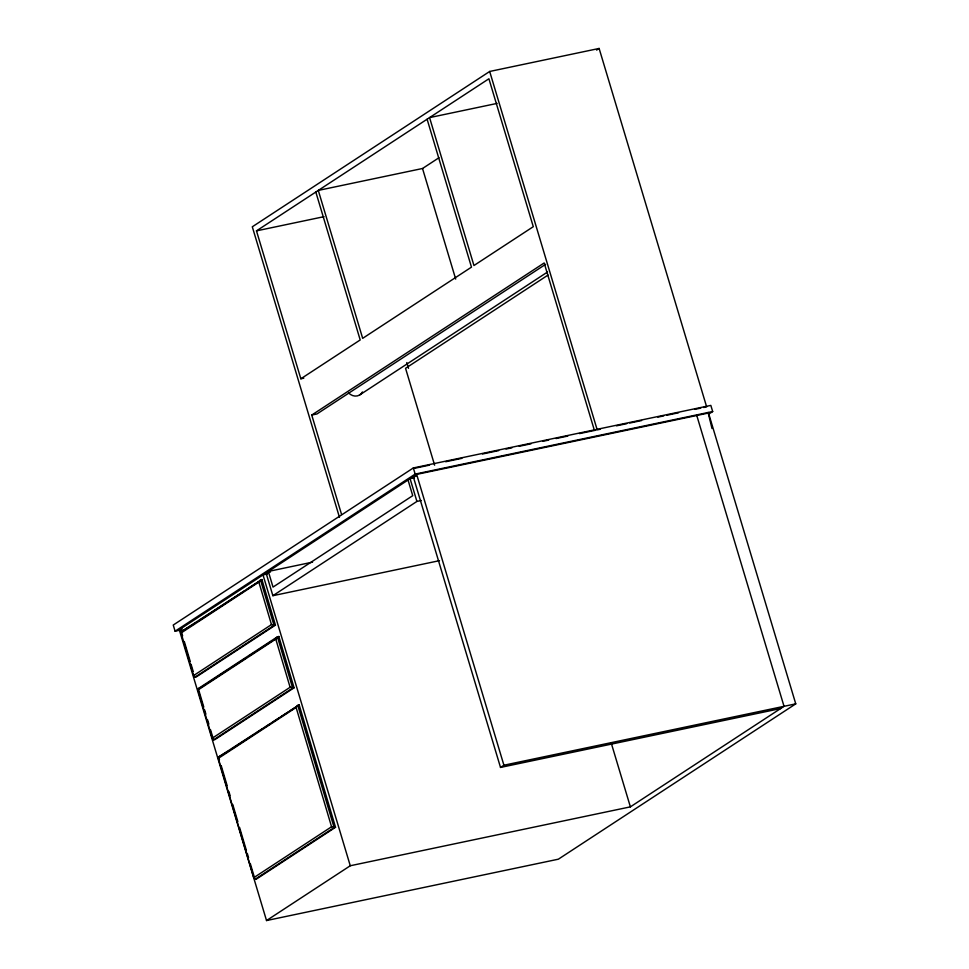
<?xml version="1.0" encoding="UTF-8"?>
<svg xmlns="http://www.w3.org/2000/svg" width="969" height="969" viewBox="0 0 969 969"><rect width="100%" height="100%" fill="white"/><g stroke="black" fill="none" stroke-linecap="round" stroke-linejoin="round"><path stroke-width="1.45" d="M181.07 633.011L181.36 631.606L261.896 579.535L275.45 625.114L196.319 676.895L194.902 677.198L193.703 675.514L181.07 633.011L258.856 582.115L260.479 579.825L274.033 625.417L194.902 677.198L194.442 675.647M294.079 687.796L290.106 687.275L212.332 738.172L198.003 690.001L198.294 688.584L277.425 636.815L278.842 636.512L294.079 687.796L214.948 739.577L213.531 739.868L212.332 738.184M218.328 758.376L218.619 756.959L299.167 704.887L335.54 827.284L256.41 879.065L254.992 879.355L253.793 877.672L218.328 758.376L296.114 707.479L297.737 705.19L334.123 827.587L254.992 879.355M198.003 690.001L275.79 639.104L277.425 636.815L292.662 688.087L213.531 739.868L213.071 738.317M703.7 407.501L706.655 406.871L599.121 48.45L489.684 71.464L252.303 226.794L339.453 517.289M303.794 378.164L300.85 378.782L256.482 230.864L488.909 78.768L533.289 226.685L473.95 265.518L429.57 117.6L497.097 103.404M596.589 50.097L599.121 48.45M427.099 119.223L471.479 267.141L362.672 338.338L318.292 190.408L422.52 168.497L438.969 157.741M300.85 378.782L360.202 339.949L315.821 192.032M341.56 514.454L311.739 415.059L544.178 262.962L594.312 430.066M545.583 264.343L316.948 413.957L311.739 415.059M359.366 395.158L547.582 271.986M548.042 275.063L405.551 368.305L434.621 465.181M708.884 414.029L712.675 411.546L710.834 405.405L413.327 467.954L173.245 625.041L175.098 631.194L181.009 629.947M175.098 631.194L415.168 474.095L712.675 411.546M179.277 629.717L416.658 474.386L708.496 413.024L795.755 703.857L558.374 859.188L266.523 920.55L179.277 629.717L182.233 629.087M195.338 623.091L181.36 631.606L182.62 635.87M199.105 620.62L244.321 591.042M246.829 589.394L261.896 579.535M270.472 572.001L266.051 572.933L272.87 595.693L416.912 501.433L421.333 500.513M193.703 675.502L271.477 624.605L275.45 625.114M200.971 687.469L205.985 684.187M208.505 682.539L229.859 668.562M232.366 666.926L246.187 657.878M248.694 656.243L254.968 652.125M257.488 650.49L271.296 641.442M273.815 639.794L278.842 636.512M228.829 750.914L218.619 756.959L219.466 759.841M231.337 749.267L253.951 734.478M256.458 732.83L262.732 728.724M265.252 727.077L270.278 723.795M272.786 722.147L279.06 718.041M281.579 716.394L287.854 712.288M290.373 710.64L299.167 704.887M253.793 877.672L331.568 826.775L335.54 827.284M266.523 920.55L350.269 865.753L630.383 806.862L784.03 706.328L696.772 415.483M416.21 475.985L413.254 476.603L500.513 767.436L503.916 765.219L795.755 703.857M256.482 230.864L324.009 216.668M414.817 468.233L429.521 465.144M445.704 461.741L461.886 458.337M482.477 454.013L498.66 450.609M506.012 449.059L511.898 447.823M519.251 446.273L531.024 443.802M542.785 441.331L548.672 440.096M556.024 438.545L567.798 436.074M579.559 433.591L595.741 430.2M600.174 429.267L597.207 429.885L489.684 71.464M616.441 425.839L626.786 423.671M629.753 423.041L641.575 420.558M657.842 417.142L663.765 415.895M666.72 415.277L678.554 412.782M694.821 409.366L700.732 408.119M414.502 477.753L410.081 478.686L416.912 501.433M312.551 562.141L268.328 571.444L273.016 587.093L412.733 495.668L408.034 480.018M267.432 573.987L263.011 574.92L350.269 865.753M272.87 595.693L439.466 560.663M199.711 688.293L198.294 688.584L203.781 707.055M500.513 767.436L780.626 708.545M611.282 743.199L630.383 806.862M422.52 168.497L455.696 279.084M406.786 362.563L408.518 368.329M416.658 474.386L503.916 765.219M413.327 467.954L415.168 474.095M258.856 582.115L271.477 624.605M275.79 639.104L290.106 687.275M296.114 707.479L331.568 826.775M184.316 641.551L190.227 661.439M191.063 664.274L193.182 671.384M204.629 709.902L205.888 714.165M207.584 719.846L208.856 724.109M210.539 729.79L212.647 736.9M221.186 765.595L227.17 785.738M228.878 791.491L230.162 795.803M232.73 804.44L237.853 821.7M239.573 827.453L246.405 850.479M247.265 853.35L248.548 857.674M250.256 863.427L254.532 877.805M708.073 412.419L712.021 428.54M362.442 391.961A9.775 8.515 56.8 0 1 348.549 392.845"/></g></svg>
